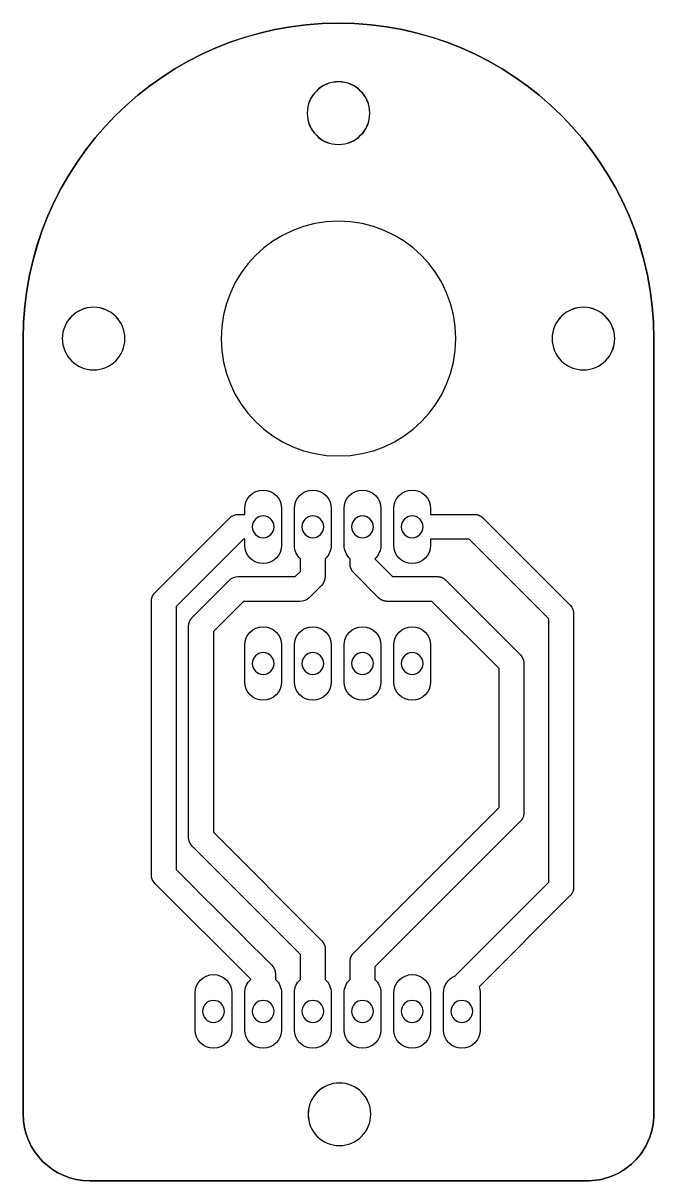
# Model space of a CAD drawing. Extents: x 125.5 to 157.8, y 23.7 to 82.9.
import ezdxf

# ---------------------------------------------------------------- set-up
doc = ezdxf.new("R2010")
doc.units = 0
for name, color, linetype in [('16', 132, 'CONTINUOUS'), ('20', 31, 'CONTINUOUS'), ('44', 4, 'CONTINUOUS')]:
    doc.layers.add(name, color=color, linetype=linetype)

msp = doc.modelspace()

# ---------------------------------------------------------------- linework, layer by layer
at = {"layer": '16'}
for points in [[(132.26, 38.921, -0.198903), (132.074, 39.37), (132.074, 53.354), (132.074, 53.369), (132.075, 53.383), (132.076, 53.398), (132.078, 53.412), (132.08, 53.427), (132.082, 53.442), (132.084, 53.457), (132.087, 53.472), (132.091, 53.486), (132.094, 53.501), (132.099, 53.516), (132.103, 53.531), (132.108, 53.546), (132.113, 53.561), (132.119, 53.576), (132.125, 53.591), (132.132, 53.605), (132.139, 53.62), (132.146, 53.634), (132.154, 53.649), (132.162, 53.663), (132.17, 53.677), (132.179, 53.69), (132.188, 53.704), (132.198, 53.717), (132.208, 53.731), (132.218, 53.743), (132.229, 53.756), (132.24, 53.769), (132.251, 53.781), (132.263, 53.792), (136.066, 57.596, -0.200876), (136.519, 57.785), (136.849, 57.785), (136.849, 58.09, -1), (138.728, 58.09), (138.728, 56.21, -1), (136.849, 56.21), (136.849, 56.515), (136.782, 56.515), (133.344, 53.077), (133.344, 39.633, -0.00003), (138.214, 34.762, -0.211972), (138.424, 34.29), (138.424, 34.018, -0.210247), (138.728, 33.325), (138.728, 31.445, -1), (136.849, 31.445), (136.849, 33.325, -0.210247), (137.154, 34.018), (137.154, 34.027), (132.26, 38.921)], [(134.165, 40.826, -0.198903), (133.979, 41.275), (133.979, 52.084), (133.979, 52.099), (133.98, 52.113), (133.981, 52.128), (133.983, 52.142), (133.985, 52.157), (133.987, 52.172), (133.989, 52.187), (133.992, 52.202), (133.996, 52.216), (133.999, 52.231), (134.004, 52.246), (134.008, 52.261), (134.013, 52.276), (134.018, 52.291), (134.024, 52.306), (134.03, 52.321), (134.037, 52.335), (134.044, 52.35), (134.051, 52.364), (134.059, 52.379), (134.067, 52.393), (134.075, 52.407), (134.084, 52.42), (134.093, 52.434), (134.103, 52.447), (134.113, 52.461), (134.123, 52.473), (134.134, 52.486), (134.145, 52.499), (134.156, 52.511), (134.168, 52.522), (136.066, 54.421, -0.200876), (136.519, 54.61), (139.431, 54.61), (139.694, 54.873), (139.694, 55.517, -0.210247), (139.389, 56.21), (139.389, 58.09, -1), (141.268, 58.09), (141.268, 56.21, -0.210247), (140.964, 55.517), (140.964, 54.61, -0.200876), (140.774, 54.158), (140.143, 53.526, -0.211953), (139.661, 53.34, -0.000075), (136.782, 53.34), (135.249, 51.807), (135.249, 41.538), (140.778, 36.009, -0.211953), (140.963, 35.527, -0.000144), (140.964, 34.018, -0.210247), (141.268, 33.325), (141.268, 31.445, -1), (139.389, 31.445), (139.389, 33.325, -0.210247), (139.694, 34.018), (139.694, 35.297), (134.165, 40.826)], [(142.234, 55.245), (142.234, 55.517, -0.210247), (141.929, 56.21), (141.929, 58.09, -1), (143.808, 58.09), (143.808, 56.21, -0.210247), (143.504, 55.517), (143.504, 55.508), (144.402, 54.61), (146.695, 54.61), (146.711, 54.609), (146.728, 54.608), (146.744, 54.607), (146.76, 54.605), (146.777, 54.602), (146.793, 54.6), (146.809, 54.597), (146.825, 54.593), (146.84, 54.589), (146.856, 54.585), (146.871, 54.58), (146.886, 54.575), (146.901, 54.57), (146.916, 54.564), (146.931, 54.558), (146.945, 54.551), (146.959, 54.545), (146.973, 54.538), (146.987, 54.53), (147, 54.523), (147.013, 54.515), (147.026, 54.507), (147.038, 54.498), (147.051, 54.49), (147.062, 54.481), (147.074, 54.472), (147.085, 54.463), (147.096, 54.453), (147.107, 54.444), (147.117, 54.434), (147.128, 54.424), (150.938, 50.614, -0.211953), (151.123, 50.132), (151.123, 42.531), (151.123, 42.516), (151.122, 42.502), (151.121, 42.487), (151.119, 42.473), (151.118, 42.458), (151.115, 42.443), (151.113, 42.428), (151.11, 42.413), (151.106, 42.399), (151.103, 42.384), (151.099, 42.369), (151.094, 42.354), (151.089, 42.339), (151.084, 42.324), (151.078, 42.309), (151.072, 42.294), (151.065, 42.28), (151.059, 42.265), (151.051, 42.251), (151.044, 42.236), (151.035, 42.222), (151.027, 42.208), (151.018, 42.195), (151.009, 42.181), (150.999, 42.168), (150.989, 42.154), (150.979, 42.142), (150.968, 42.129), (150.957, 42.116), (150.946, 42.104), (150.934, 42.093), (143.504, 34.662), (143.504, 34.018, -0.210247), (143.808, 33.325), (143.808, 31.445, -1), (141.929, 31.445), (141.929, 33.325, -0.210247), (142.234, 34.018), (142.234, 34.941), (142.234, 34.958), (142.235, 34.974), (142.237, 34.991), (142.239, 35.007), (142.241, 35.023), (142.244, 35.039), (142.247, 35.055), (142.251, 35.071), (142.254, 35.087), (142.259, 35.102), (142.263, 35.118), (142.269, 35.133), (142.274, 35.148), (142.28, 35.163), (142.286, 35.177), (142.292, 35.192), (142.299, 35.206), (142.306, 35.22), (142.313, 35.233), (142.321, 35.246), (142.329, 35.26), (142.337, 35.272), (142.345, 35.285), (142.354, 35.297), (142.363, 35.309), (142.372, 35.321), (142.381, 35.332), (142.39, 35.343), (142.4, 35.354), (142.41, 35.364), (142.42, 35.374), (149.854, 42.808), (149.854, 49.902), (146.416, 53.34), (144.122, 53.34), (144.106, 53.341), (144.089, 53.342), (144.073, 53.343), (144.057, 53.345), (144.04, 53.348), (144.024, 53.35), (144.008, 53.353), (143.993, 53.357), (143.977, 53.361), (143.961, 53.365), (143.946, 53.37), (143.931, 53.375), (143.916, 53.38), (143.901, 53.386), (143.886, 53.392), (143.872, 53.399), (143.858, 53.405), (143.844, 53.412), (143.83, 53.42), (143.817, 53.427), (143.804, 53.435), (143.791, 53.443), (143.779, 53.452), (143.767, 53.46), (143.755, 53.469), (143.743, 53.478), (143.732, 53.487), (143.721, 53.497), (143.71, 53.506), (143.7, 53.516), (143.69, 53.526), (142.423, 54.793, -0.200876), (142.234, 55.245)], [(148.321, 56.515), (146.348, 56.515), (146.348, 56.21, -1), (144.469, 56.21), (144.469, 58.09, -1), (146.348, 58.09), (146.348, 57.785), (148.6, 57.785), (148.616, 57.784), (148.633, 57.783), (148.649, 57.782), (148.665, 57.78), (148.682, 57.777), (148.698, 57.775), (148.714, 57.772), (148.73, 57.768), (148.745, 57.764), (148.761, 57.76), (148.776, 57.755), (148.791, 57.75), (148.806, 57.745), (148.821, 57.739), (148.836, 57.733), (148.85, 57.726), (148.864, 57.72), (148.878, 57.713), (148.892, 57.705), (148.905, 57.698), (148.918, 57.69), (148.931, 57.682), (148.943, 57.673), (148.956, 57.665), (148.967, 57.656), (148.979, 57.647), (148.99, 57.638), (149.001, 57.628), (149.012, 57.619), (149.022, 57.609), (149.033, 57.599), (153.478, 53.154, -0.211953), (153.663, 52.672), (153.663, 38.721), (153.663, 38.706), (153.662, 38.692), (153.661, 38.677), (153.659, 38.663), (153.658, 38.648), (153.655, 38.633), (153.653, 38.618), (153.65, 38.603), (153.646, 38.589), (153.643, 38.574), (153.639, 38.559), (153.634, 38.544), (153.629, 38.529), (153.624, 38.514), (153.618, 38.499), (153.612, 38.484), (153.605, 38.47), (153.599, 38.455), (153.591, 38.441), (153.584, 38.426), (153.575, 38.412), (153.567, 38.398), (153.558, 38.385), (153.549, 38.371), (153.539, 38.358), (153.529, 38.344), (153.519, 38.332), (153.508, 38.319), (153.497, 38.306), (153.486, 38.294), (153.474, 38.283), (148.833, 33.642, -0.08621), (148.888, 33.325), (148.888, 31.445, -1), (147.009, 31.445), (147.009, 33.325, -0.30319), (147.588, 34.193), (152.394, 38.998), (152.394, 52.442), (148.321, 56.515)], [(136.849, 51.105, -1), (138.728, 51.105), (138.728, 49.225, -1), (136.849, 49.225), (136.849, 51.105)], [(139.389, 51.105, -1), (141.268, 51.105), (141.268, 49.225, -1), (139.389, 49.225), (139.389, 51.105)], [(141.929, 51.105, -1), (143.808, 51.105), (143.808, 49.225, -1), (141.929, 49.225), (141.929, 51.105)], [(144.469, 51.105, -1), (146.348, 51.105), (146.348, 49.225, -1), (144.469, 49.225), (144.469, 51.105)], [(136.188, 31.445, -1), (134.309, 31.445), (134.309, 33.325, -1), (136.188, 33.325), (136.188, 31.445)], [(146.348, 31.445, -1), (144.469, 31.445), (144.469, 33.325, -1), (146.348, 33.325), (146.348, 31.445)]]:
    msp.add_lwpolyline(points, format="xyb", dxfattribs=at)
at = {"layer": '20'}
for points in [[(157.761, 66.772, 1), (125.522, 66.772, -1), (125.521, 66.772, -1), (157.762, 66.772, -1), (157.761, 66.772)], [(125.522, 27.125, -1), (125.521, 27.125), (125.521, 66.772, -1), (125.522, 66.772), (125.522, 27.125, 1), (125.521, 27.125, 0.4142), (128.922, 23.725, 1), (128.922, 23.726), (154.289, 23.727, -1), (154.289, 23.726), (128.922, 23.725, -1), (128.922, 23.726, -0.4142), (125.522, 27.125)], [(154.289, 23.727, 0.4205), (157.761, 27.125, -1), (157.762, 27.125, -1), (157.761, 27.125), (157.761, 66.772, -1), (157.762, 66.772), (157.762, 27.125, -0.4205), (154.289, 23.726, -1), (154.289, 23.727)]]:
    msp.add_lwpolyline(points, format="xyb", dxfattribs=at)
at = {"layer": '20', "extrusion": (0, 0, -1)}
for centre, radius in [((-141.642, 78.292), 1.601), ((-141.642, 78.292), 1.599), ((-141.642, 66.772), 6), ((-141.642, 66.772), 6), ((-129.122, 66.772), 1.601), ((-129.122, 66.772), 1.599), ((-154.162, 66.772), 1.601), ((-154.162, 66.772), 1.599), ((-141.691, 27.126), 1.601), ((-141.691, 27.126), 1.599)]:
    msp.add_circle(centre, radius, dxfattribs=at)
at = {"layer": '44', "extrusion": (0, 0, -1)}
for centre in [(-137.789, 57.15), (-140.329, 57.15), (-142.869, 57.15), (-145.409, 57.15), (-137.789, 50.165), (-140.329, 50.165), (-142.869, 50.165), (-145.409, 50.165), (-135.249, 32.385), (-137.789, 32.385), (-140.329, 32.385), (-142.869, 32.385), (-145.409, 32.385), (-147.949, 32.385)]:
    msp.add_circle(centre, 0.559, dxfattribs=at)

doc.saveas('drawing.dxf')
